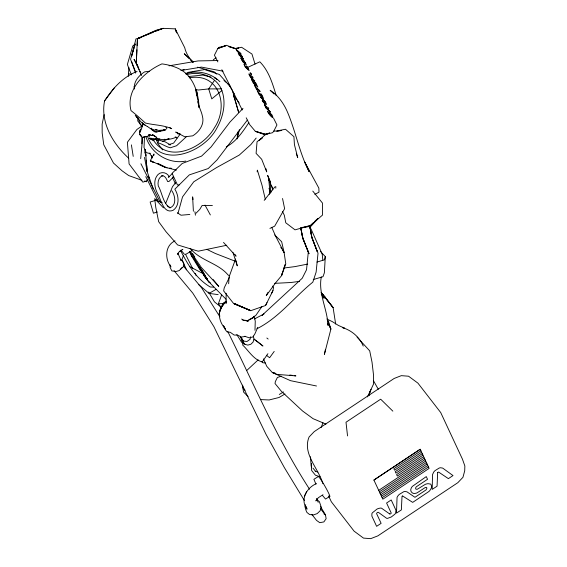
<?xml version="1.0" encoding="UTF-8"?>
<svg xmlns="http://www.w3.org/2000/svg" width="567" height="567" viewBox="0 0 567 567"><rect width="100%" height="100%" fill="white"/><g stroke="black" fill="none" stroke-linecap="round" stroke-linejoin="round"><path stroke-width="0.85" d="M226.183 293.316L225.971 303.444L226.68 301.885M311.559 463.558L311.432 469.908L311.992 470.95L315.458 475.245L319.986 476.684M281.671 273.904L281.601 275.626L275.732 282.671L266.27 295.648L267.837 292.515M144.479 137.278L144.018 147.519L146.208 152.594L150.184 153.629M136.909 49.776L136.264 63.461L141.523 75.524M137.115 45.495L137.441 38.655L156.088 30.278L163.083 28.35L175.246 28.867L184.722 47.692C185.955 53.241 189.045 58.238 193.071 62.207M237.509 133.578L237.219 138.858L238.168 131.466M320.596 251.585L325.302 256.603L324.367 272.791L322.992 276.689L313.253 279.566M144.791 153.069L145.017 149.596M140.694 158.64L142.657 137.249M142.962 124.91L143.097 123.514M153.841 155.486L153.983 153.948L150.298 160.659L151.07 161.411L154.033 162.559L150.298 160.659L165.146 167.3L176.387 170.121M257.17 171.815L257.347 170.114L261.989 185.14L265.271 199.166M137.072 71.428C122.94 76.984 112.649 88.424 104.583 100.905C100.21 122.614 113.109 144.082 128.716 158.221M128.326 75.992L128.936 73.462L128.326 75.992L128.907 67.537M139.914 132.04L140.141 130.594L139.9 132.061L141.615 128.752M229.437 277.242L224.241 287.795L223.646 290.921L233.724 303.643L250.699 310.709L265.562 305.507L272.954 290.595L273.535 287.434L272.479 286.094M316.45 483.601C306.704 487.677 299.737 499.704 307.016 509.194L306.329 506.544M142.466 126.165L142.983 123.656M104.13 114.605L102.145 124.102L102.173 132.947L103.761 144.748L113.471 163.02L122.061 170.802L128.709 175.564L142.041 180.356M325.465 349.322L324.395 354.396L330.894 329.094L328.456 321.291L327.542 319.901M250.635 336.791L250.047 339.342L246.964 341.49L243.406 341.072L240.259 336.642L242.222 339.413M237.608 137.179L239.38 129.623M325.302 256.603L324.515 259.799L316.946 262.067M269.247 194.339L269.892 191.774L268.638 177.847M177.896 213.695L182.524 196.905L193.765 181.78L216.431 167.669L239.281 155.067L250.947 144.493L256.156 138.065M139.801 131.388L140.51 129.035M321.312 276.93C318.059 293.373 327.365 309.022 328.017 325.345L327.464 323.707M133.989 48.018L131.579 56.225L135.945 38.91L140.056 37.883M134.471 46.374L135.194 43.914L130.552 59.259L135.641 73.115M285.088 264.35L281.601 275.626L285.775 263.882L284.11 252.492L281.65 241.691L274.655 234.951M368.947 395.015L370.187 391.074M368.883 395.702L371.066 389.302M305.712 504.63L304.996 506.714L305.84 509.924L306.931 512.433L309.582 514.531L313.338 514.964L317.187 513.603L320.107 510.817L321.305 507.352L319.37 501.618L316.712 499.513M235.588 258.963L229.04 277.022L228.664 283.734M221.208 307.562L218.394 303.699L221.662 294.883M165.798 203.114L172.481 186.692L175.614 182.645M183.467 255.462L181.908 259.594L186.515 269.793M321.092 427.596L322.956 422.805M166.457 129.07L166.875 128.185L165.805 127.299M257.765 327.315L254.859 333.935L252.868 336.982L249.197 337.819L245.164 336.429L241.499 337.06L237.566 335.097L234.128 335.04L230.28 332.312L227.083 331.901L225.29 329.71L223.518 325.763L225.517 329.115C218.501 321.376 216.991 311.219 223.731 303.019M367.48 396.914L373.596 383.93L373.575 375.446L372.016 362.15L369.705 350.853L357.082 337.124M265.562 305.507L266.993 302.643M271.409 293.706L272.954 290.595M304.323 496.316L306.605 491.773M142.891 123.351L142.345 124.428L143.047 123.266M140.659 130.644L139.39 133.167L140.637 135.74M243.576 342.872L242.612 344.977C248.743 350.789 253.548 359.57 262.209 361.93L267.915 353.688M241.634 319.058L243.25 320.064L247.609 320.915L253.109 317.697L253.988 316.358M437.653 472.672L437.065 486.174L432.196 489.378L432.529 474.607L433.734 472.035A6.797 3.841 -37.8 0 1 435.017 470.645L439.219 468.037A5.486 3.097 -37.8 0 1 440.566 467.747L442.685 468.101L453.005 475.571L448.391 478.64L438.957 472.297A1.446 0.815 -37.8 0 0 438.681 472.148L438.532 472.134A0.843 0.475 -37.8 0 0 438.305 472.183A0.85 0.482 -37.8 0 0 437.696 472.616L437.696 472.616M223.788 303.671C221.888 307.215 218.004 311.588 219.748 315.798M214.475 80.394L208.72 88.92L198.174 90.033L195.806 89.444M376.871 512.915L376.644 513.489A1.658 0.936 -37.8 0 0 376.665 513.78L381.116 523.341L376.616 526.332L371.874 516.105L371.888 513.737A4.118 2.332 -37.8 0 1 372.335 512.859L376.885 509.152A6.861 3.877 -37.8 0 1 378.529 508.457L380.188 508.11A6.414 3.622 -37.8 0 1 381.548 508.202L389.522 513.844M248.878 122.585C242.811 131.735 236.205 141.615 226.297 146.853M261.791 306.719L255.915 315.302L251.266 318.732M180.327 133.847L173.637 143.082L168.753 144.684L169.668 144.812M274.208 351.427L269.623 357.713L266.341 355.247M267.78 111.26C267.411 111.812 275.052 120.672 270.87 114.222A2.027 0.383 53.8 0 0 270.523 113.875L271.104 115.03L269.247 112.131L271.898 114.903L271.444 114.513C276.292 121.905 268.163 114.414 267.794 111.586M114.173 88.041L104.583 100.905M247.311 120.133L217.055 159.887L208.224 168.541L189.328 174.884L174.842 189.194C178.825 195.431 179.973 205.545 173.141 210.286C164.302 214.113 161.248 201.335 158.746 195.764L158.717 195.693C154.919 189.491 152.502 180.519 158.009 174.53C161.276 171.149 167.534 172.46 169.136 176.911M264.194 200.378L274.811 186.94M225.255 302.346L221.711 306.832L219.124 313.629L219.606 315.153M147.64 179.448L146.258 181.057L142.841 182.163L129.092 163.927L127.384 142.274L136.952 129.432L142.076 125.966M181.929 267.652L179.3 270.558L175.813 271.55M317.995 218.543L311.042 226.198L300.694 227.962M243.009 108.361L229.954 122.089L211.023 147.044L201.576 156.109L182.198 163.473L172.085 173.325L177.457 184.962L179.094 184.97M247.035 370.237L258.169 359.861M196.005 213.227L199.797 209.379L202.121 205.467L212.384 205.58M168.279 177.506L172.51 173.332M173.509 176.975L168.853 181.582L167.641 181.582C166.542 179.03 165.089 175.409 161.723 175.664L162.935 175.671C158.632 176.698 157.456 182.092 158.264 185.898C162.205 192.844 162.906 203.156 169.802 207.756M313.445 222.633L310.305 225.631L295.024 229.848L285.782 222.788L284.308 215.24L282.465 211.441M314.706 221.428L317.846 218.43M133.862 44.999L132.742 46.047L127.369 64.482L131.395 74.865M265.916 134.003L259.14 140.34L261.869 138.334M186.656 136.491L176.578 145.733L170.249 147.803C165.996 146.768 162.29 143.954 157.995 142.792L158.717 140.205L159.242 140.198L165.181 141.87L170.575 144.939M180.356 269.46L183.864 266.27L183.85 263.683L182.135 260.239L180.724 260.055M221.952 90.522L211.767 98.885L208.72 88.92L221.449 88.863M226.283 300.957L222.888 303.664L218.394 303.699M213.298 59.79L216.034 57.749M180.079 251.089L178.591 252.4L177.74 254.484L177.889 253.201L181.206 260.799M262.521 137.76L257.049 141.722L256.093 153.366L261.685 159.27L266.71 171.886L265.873 168.541M420.197 449.262L373.901 480.051L382.824 499.166L429.12 468.385L420.197 449.262L373.915 480.072M420.898 450.751L393.859 468.732L394.547 470.199L421.586 452.225M422.266 453.692L395.234 471.673L395.915 473.14L422.954 455.159M423.641 456.633L396.602 474.607L397.29 476.082L424.329 458.101M378.721 490.363L425.009 459.568M379.401 491.823L425.697 461.035M380.081 493.29L426.384 462.509M380.769 494.764L427.064 463.976M381.456 496.231L427.752 465.443M382.137 497.698L428.439 466.917M244.462 336.529L245.001 336.203M322.992 494.729L318.342 497.698L315.89 500.93L316.882 498.953L316.91 500.463M315.932 484.133L313.898 479.285L318.207 476.62A11.744 0.985 60.2 0 1 324.239 484.998A11.354 0.893 60.2 0 1 329.838 496.401L325.522 499.052L322.453 495.402M279.29 394.483L283.493 391.932M175.005 240.869C164.983 245.426 164.515 259.084 171.057 266.901M179.93 251.174L182.872 249.402L182.078 249.523M186.096 254.158L191.866 250.692M284.988 393.98L279.014 397.502L269.127 399.962L260.352 399.572M198.379 284.351L209.067 293.394L215.956 289.425M185.898 73.611L188.102 72.349L204.503 69.578M256.979 328.718C278.9 317.747 294.039 297.363 312.821 282.139L316.124 272.096L318.023 253.173L311.928 237.8L309.745 226.056M314.855 194.382L318.98 192.178L318.852 188.124L304.734 162.07L309.128 171.709C299.156 152.41 295.655 130.729 286.98 110.962C283.252 102.747 277.901 95.185 270.154 90.316L274.081 94.002M254.434 318.966L263.953 313.99L262.11 315.28L302.246 278.234L306.527 269.743L308.285 252.216L302.544 237.247L300.921 228.579M149.256 138.121L151.07 139.539L153.225 140.092L157.137 138.476M248.757 319.76L253.109 317.697M269.913 228.395L274.676 226.162L284.62 208.699L282.543 198.514M247.446 67.501L259.828 61.81C268.801 70.825 272.592 83.661 276.214 95.561M153.466 32.213L137.441 38.655L136.264 63.461L139.248 69.628M155.067 31.568L163.083 28.35L155.812 30.76L137.441 38.655L139.929 38.01M269.665 133.075L265.023 134.833L255.334 131.324L249.608 124.52L246.213 117.794M402.549 495.941L412.691 502.383L428.879 491.511A5.415 3.062 -37.8 0 0 429.949 490.405L431.076 488.563A8.37 4.734 -37.8 0 0 431.501 487.301A8.044 4.55 -37.8 0 0 431.629 486.217L430.785 484.14L428.064 483.679A11.064 6.258 -37.8 0 0 425.413 484.275L417.659 489.037A1.581 0.893 -37.8 0 1 417.149 489.264L416.114 489.229A2.268 1.283 -37.8 0 1 415.817 488.974L415.661 488.591A2.913 1.644 -37.8 0 1 415.767 487.655A2.474 1.396 -37.8 0 1 415.965 487.273L416.072 487.124A1.722 0.978 -37.8 0 1 416.391 486.762A1.588 0.9 -37.8 0 1 416.646 486.55L427.546 479.292L426.285 476.592L412.443 486.323A6.265 3.544 -37.8 0 0 411.259 488.038C409.254 491.142 412.783 494.771 416.022 493.226A5.422 3.062 -37.8 0 0 417.39 492.666L425.066 487.634A1.616 0.914 -37.8 0 1 425.406 487.45L426.037 487.344A1.843 1.042 -37.8 0 1 426.249 487.372A1.942 1.099 -37.8 0 1 426.547 487.514L426.781 487.811A2.452 1.382 -37.8 0 1 426.866 488.251L426.143 489.76A2.006 1.134 -37.8 0 1 425.732 490.122L414.952 497.302L406.986 491.837L405.079 491.469A5.493 3.104 -37.8 0 0 403.754 491.702L399.317 494.381A6.797 3.841 -37.8 0 0 398.034 495.771L397.8 496.082A5.216 2.948 -37.8 0 0 397.049 497.472L396.496 513.114L401.365 509.91L402.017 496.338A0.815 0.461 -37.8 0 1 402.166 496.182A0.914 0.517 -37.8 0 1 402.414 496.012M155.847 139.106L153.225 140.092L150.184 138.412M269.594 132.969L265.647 134.336L255.334 131.324L265.647 134.336L272.422 132.756L273.535 131.608L276.944 124.953L273.577 118.227M169.937 207.827C176.904 205.374 175.203 195.487 171.822 190.76M281.239 376.169L277.383 377.473L275.335 381.626L275.038 383.54L281.416 391.336L302.558 410.99L313.055 418.666L325.94 424.109M181.66 70.336L184.176 69.521M176.302 137.136C167.782 141.233 158.547 139.05 149.667 138.128M185.678 73.93L190.002 72.619C200.867 70.726 212.023 73.951 219.897 81.691M186.649 74.667C199.386 70.854 214.524 75.886 220.832 88.027C226.85 101.167 223.632 116.327 216.672 128.425C204.226 152.466 159.639 170.121 147.562 136.527M156.045 139.206L153.225 140.092L150.942 138.837M162.282 141.445L169.115 138.688L166.032 139.539L164.416 139.262M157.222 199.868L150.149 202.015L153.43 213.192L157.364 211.994M149.922 134.847L147.576 136.335L143.919 137.122M163.898 130.141L165.444 129.9L159.072 130.389L153.99 129.956L150.298 128.518L148.115 126.958M160.993 130.934L158.214 131.608L154.961 131.579L152.325 130.254L150.787 128.518M300.553 227.849L310.305 225.631L322.503 215.077L322.467 203.064L312.771 191.079M235.695 48.486L241.592 47.259L251.954 54.035L255.044 64.078M226.786 245.249L198.244 251.195L177.563 244.909L165.904 231.577L158.64 221.64L155.741 207.175L154.692 198.627L163.416 207.82M277.766 130.779L285.485 129.241L293.926 136.682L294.429 144.656L297.718 157.647L296.3 153.6M307.654 264.08L294.989 266.603L283.748 268.049M237.148 48.422L238.799 48.11L234.412 48.507M169.03 65.822L198.159 60.917L218.012 60.527M180.866 70.514L201.455 67.097L223.065 71.194M276.703 131.253L281.7 130.467L273.379 131.239M143.657 137.079L144.422 136.973L143.316 137.129M149.334 71.229L144.67 71.853C138.986 75.354 133.585 81.464 134.4 88.551M159.859 138.865L157.265 138.887M299.482 281.381L290.878 282.515L274.584 283.351M158.824 131.239L163.239 130.672L165.16 129.808L163.537 129.843M188.272 76.538L202.823 75.071L211.002 77.069M189.839 214.468L181.008 215.219L177.386 212.745M185.792 161.085L185.593 161.099C168.612 164.508 150.163 152.991 145.875 136.278M189.215 77.835C219.521 72.427 229.018 106.213 214.496 127.667C203.326 148.044 168.243 164.465 152.991 139.51M213.66 287.129L210.229 286.994C196.026 278.567 187.67 264.477 180.405 250.175M155.493 129.616L157.094 129.715M169.611 168.094L171.319 168.243M177.244 133.713L179.505 134.003L175.727 132.054L184.807 136.81L192.73 135.832C199.244 131.884 204.616 124.251 202.454 116.377C201.54 111.238 198.542 106.794 197.961 101.55L199.017 107.489M154.897 132.026L157.031 132.295M265.484 363.078L262.819 362.724L261.671 361.626M175.373 271.38L171.836 270.906L170.128 267.461L170.114 264.874M209.067 293.394L218.16 294.627M274.938 372.888L272.316 372.512L266.773 366.339L263.449 358.868M289.801 375.014L292.423 375.389M294.174 375.645L295.917 375.893L276.951 374.383L272.316 372.512L290.517 380.677L316.514 385.999M242.747 320.093L248.289 321.099L244.937 320.213M151.878 135.258L154.337 135.754L156.839 137.575L152.403 134.577L154.337 135.754L148.703 134.847M148.901 134.627L150.39 134.946M342.666 327.683C351.873 330.533 359.492 337.124 363.241 346.076M214.276 77.863L215.914 78.267L216.92 79.586M342.78 327.662L344.367 328.073L338.393 325.43L332.227 321.581L326.833 319.015M228.792 46.586L236.07 48.805L229.713 46.948M241.081 337.648L241.613 340.604L242.91 342.121L244.937 344.311L247.836 345.105L250.82 344.282L253.073 342.078L254.002 339.101L253.371 336.153M197.529 67.182L214.05 71.768L216.7 74.086M144.401 181.05L146.754 181.752M249.671 310.227L250.238 310.39L234.284 303.756L249.671 310.227L235.036 303.742M315.188 471.255L317.825 472.013M205.148 69.748L219.379 74.483L229.337 85.497L232.583 90.883L238.679 112.457L233.391 94.753L234.454 98.056M236.07 48.805L226.375 45.296L217.827 48.514L214.425 55.169L217.848 61.888M156.031 200.342L162.148 202.547M156.336 139.872L158.313 140.694M169.547 127.44L171.695 128.688C163.381 124.995 154.075 125.165 145.343 123.018C140.637 118.673 136.052 114.569 131.012 110.622C125.569 89.799 144.344 71.655 161.935 63.88C172.205 65.283 183.389 68.82 189.739 77.622C196.182 86.297 198.62 96.858 199.067 107.468M234.695 261.018L215.233 253.428L206.707 249.303M158.753 163.983L167.045 167.882M157.328 163.388L165.146 167.3M158.831 164.139L162.672 166.067M189.789 266.703L203.652 273.904M229.635 275.824L228.097 275.016C218.189 262.982 200.123 260.671 190.151 248.346M145.209 125.257L142.317 122.763L143.118 124.081M147.243 126.377L147.725 126.682L142.742 123.783L136.47 116.845M175.203 136.881L176.968 138.079M167.251 205.8L170.15 207.784M323.97 513.922L325.26 514.836L320.539 508.797M207.352 279.077L205.353 277.391L198.365 265.101L205.849 278.369L206.912 279.432L200.123 267.482L207.508 280.537L210.35 282.876M207.409 278.943L204.474 276.462L196.962 263.301L201.483 270.693L189.364 251.287M266.844 338.017L268.156 339.052M221.144 307.201L214.468 301.871L208.67 292.062M223.986 80.464L226.637 82.789M227.962 83.951L230.372 86.503M193.099 61.846L184.282 53.723L189.25 58.614M226.056 299.241L208.5 281.508M392.846 411.146L380.663 399.189L346.005 422.238L347.543 435.924M190.491 59.84L192.971 62.285M135.974 116.122L138.447 118.595L135.244 115.349M248.091 396.609L243.569 392.059L242.421 385.468M148.263 135.315L149.447 136.512M245.093 390.245L243.13 388.062L242.598 385.128M194.998 259.438L191.363 255.71L189.605 251.748M242.91 342.121L244.937 344.311M243.144 343.829L241.478 342.057L236.8 334.594M148.178 176.613L149.277 177.79M264.307 100.586L260.409 97.056C261.55 97.552 270.339 108.091 262.188 100.579C264.676 104.831 268.574 106.369 265.03 101.528M322.517 296.392L324.161 298.285L321.22 293.961M309.901 227.721L311.056 229.054L322.212 254.172L322.829 260.14M233.087 92.343L234.192 93.633M183.283 265.88L201.689 287.923L219.854 316.755M174.083 270.728L192.773 293.111L213.908 326.67L265.987 434.265L284.414 467.662L304.408 500.533M141.693 125.839L140.148 123.975L138.468 118.985M200.512 270.615L191.363 255.71L197.11 262.996M213.185 279.574L218.777 286.434L201.335 267.454L190.569 251.628M181.178 250.316L184.502 254.399M312.984 468.158L315.521 471.276M234.058 96.22L236.829 99.636M321.205 292.636L333.113 307.626L335.65 324.019M141.885 126.25L137.767 120.998L137.76 117.645M152.686 130.403L151.403 128.142M311.822 514.368L316.521 520.378L319.745 522.668L323.863 521.923L326.138 518.685L325.451 514.786L320.532 506.636M162.594 149.915L157.676 143.302L156.627 139.992M237.304 100.302L239.21 102.974M373.447 380.698L378.281 389.224M241.535 338.371L243.406 341.072M153.154 130.126L153.976 131.175L153.912 130.828M250.954 75.801L252.492 76.559L253.151 77.856L251.946 77.466L252.457 78.473L254.845 81.187C253.3 82.584 245.681 69.989 250.401 75.05A2.055 0.39 53.8 0 1 250.933 75.801M280.828 247.425L281.764 248.87M282.699 250.316L284.11 252.492L275.831 236.637L271.728 227.31M142.282 126.391L142.678 127.001M311.623 466.882L311.148 466.152L310.503 456.733M223.511 242.428L236.056 256.227L235.248 254.739M192.44 253.378L194.715 256.929M309.547 489.236C277.27 439.354 254.066 384.511 227.736 331.44M138.065 66.459L134.046 59.393L137.54 65.446M269.368 180.122L270.261 181.617M269.134 180.037L269.998 181.568M202.043 269.963L208.862 282.153M204.999 205.084L210.357 214.943M269.084 180.065L270.239 182.269M160.326 202.426L140.935 163.757M158.243 201.675L145.762 176.628M221.832 69.713L242.251 109.97M328.569 324.53L330.894 329.094L327.322 320.213M185.437 254.115L192.773 268.772M195.091 273.4L196.246 275.711M139.999 71.166L140.744 72.704M268.581 179.434L270.005 182.489M271.43 185.537L272.5 187.826M322.864 483.601C318.619 468.448 302.105 453.713 309.086 436.994L314.224 431.615L394.178 378.451L401.323 375.659L408.559 376.212L417.936 383.15L440.715 412.556L462.431 459.128L464.855 465.975L464.713 470.787L462.956 477.315L457.817 482.694L377.863 535.865L370.719 538.65L363.482 538.097L354.106 531.159L331.326 501.76L328.754 496.231M172.29 176.975L175.479 183.899M316.556 498.591L318.193 502.341M272.833 189.874L267.638 175.359L270.615 182.709M131.501 61.349L135.754 72.385M176.819 32.985L175.246 28.867L176.337 32.184M246.546 66.07L248.332 69.344L245.872 67.289L244.03 64.149L244.979 66.566A2.927 0.567 53.8 0 0 245.561 67.395L249.14 70.662L248.197 68.203A3.005 0.595 53.8 0 0 247.651 67.402L247.042 66.63A4.054 0.773 53.7 0 0 246.517 66.006M153.118 188.818L147.2 171.681L144.514 157.413M268.985 188.272L270.551 193.141M149.808 152.977L150.212 154.415L151.878 156.414L151.354 155.684L152.225 157.995L152.119 156.435M233.065 252.684L237.261 265.852L235.964 260.494M254.285 316.216L255.256 321.248L254.98 330.306M195.459 89.338L198.57 103.088M264.442 104.838L266.065 108.262L270.466 112.06L268.085 109.346L267.581 108.332L268.786 108.729L268.134 107.432L266.851 107.085L264.562 104.611A2.126 0.411 55.1 0 0 264.449 104.76L264.435 104.746M300.85 228.388L302.877 238.757L309.05 253.747L302.544 237.247L302.877 238.757L300.928 228.466M309.766 225.978L311.928 237.8L317.258 251.642L311.574 236.283L309.788 226.12M134.599 88.927L134.181 86.489L134.514 88.821M131.395 144.883L133.217 156.379M193.028 199.485L192.624 196.869L193.39 211.215M194.906 211.704L195.445 215.191M197.295 95.674L196.586 90.784L197.217 95.965M269.984 181.327L270.898 192.61M145.882 154.16L146.017 155.911M146.343 160.291L146.541 162.92M146.74 165.55L147.2 171.681L145.322 149.49M141.892 143.784L141.75 135.96M275.76 186.38L275.796 188.145M141.7 125.754L141.715 128.305M377.338 512.511A0.95 0.539 -37.8 0 1 377.643 512.377L378.217 512.32A1.552 0.879 -37.8 0 1 378.451 512.398L386.63 518.302A4.706 2.658 -37.8 0 0 387.587 518.351L391.301 516.976L394.809 514.248A4.508 2.551 -37.8 0 0 395.646 512.986L395.936 510.201L391.202 499.952L386.581 503.021L391.209 512.993A0.73 0.411 -37.8 0 1 391.202 513.142L391.074 513.39A0.836 0.475 -37.8 0 1 390.911 513.56L390.372 513.936A1.297 0.73 -37.8 0 1 390.075 514.007L389.805 513.993A1.198 0.68 -37.8 0 1 389.6 513.915M267.766 111.55A2.913 0.581 53.2 0 1 267.773 111.252M264.307 100.621A2.58 0.496 53.9 0 1 265.016 101.536M329.838 496.394A11.723 0.921 60 0 1 328.98 495.841M249.763 75.135L250.529 76.807L251.776 77.885L249.778 75.113M265.406 106.008L266.164 107.68L267.404 108.758L265.406 106.008M245.277 63.27C239.721 59.889 241.84 56.65 245.277 63.27M240.784 58.018L243.009 62.037L246.149 64.631A2.97 0.574 53.7 0 0 246.191 64.355L243.732 60.286L240.784 58.018M218.94 47.373L217.827 48.514L225.744 45.792L218.94 47.373M242.258 56.48L239.487 54.85L243.477 58.876L239.083 55.077L238.239 53.433L240.706 54.907L237.02 51.051L236.17 49.393L240.564 53.185L241.088 54.205L237.63 51.214L242.258 56.48M258.396 342.34L254.002 339.137L262.953 346.026L258.396 342.34M250.947 73.519L250.082 72.767L251.542 74.688L250.947 73.519M252.102 79.883L251.394 79.274L253.449 83.321L257.857 87.12L255.752 82.98L255.044 82.364L256.553 85.341L253.548 81.577L254.611 83.668L253.562 82.761L252.102 79.883M255.008 85.617L254.299 85L256.518 89.38L257.227 89.99L256.412 88.388L260.118 91.578L259.523 90.408L255.816 87.219L255.008 85.617M257.935 91.386L257.227 90.77L259.275 94.824L263.683 98.623L261.585 94.476L260.877 93.867L262.386 96.844L259.381 93.073L260.444 95.171L259.395 94.264L257.935 91.386M141.183 136.186L139.787 134.464L141.183 136.186M324.962 296.931L321.198 292.529L333.113 307.626L324.962 296.931"/></g></svg>
